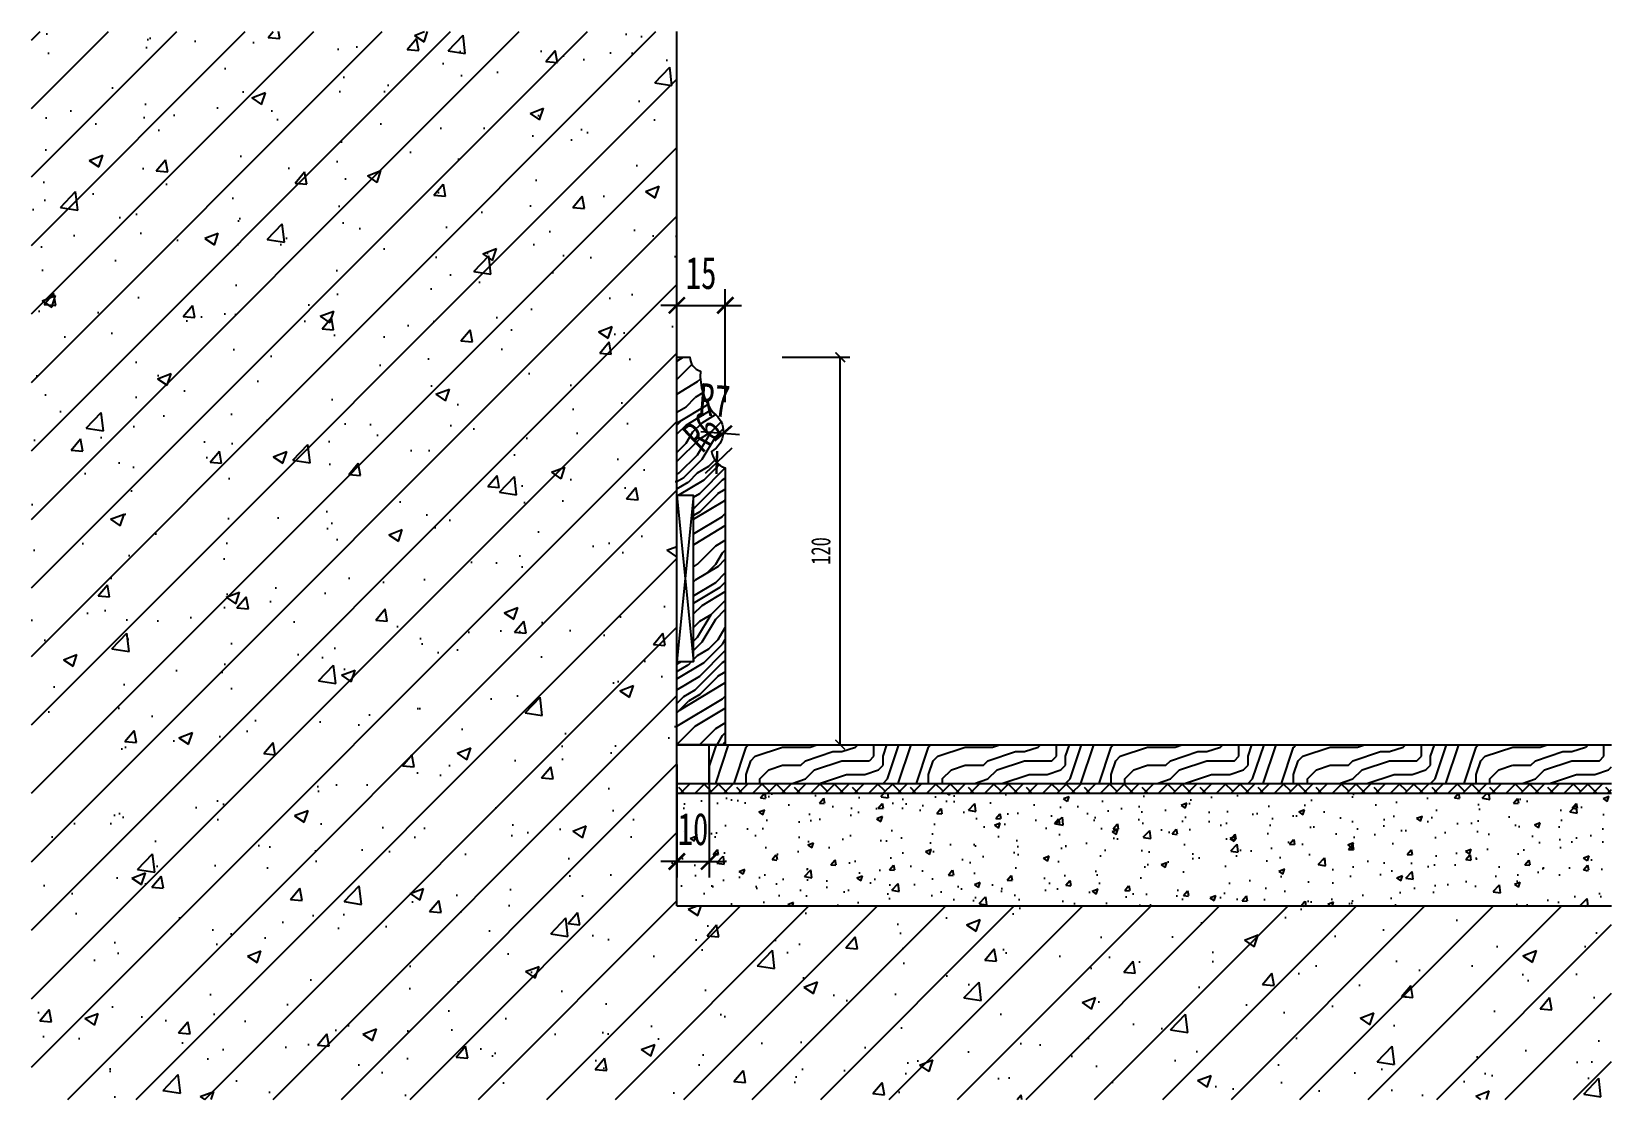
# Model space of a CAD drawing. Header units: millimetres. Extents: x 161920 to 181521, y -136232 to -127655.
# Drawn here: x 172068.5 to 172558.2, y -130467.8 to -130137.1 of the extents above; entities that cross this region are included whole.
import ezdxf

# ---------------------------------------------------------------- set-up
doc = ezdxf.new("R2010")
doc.units = ezdxf.units.MM
doc.header["$LTSCALE"] = 10
doc.header["$PDMODE"] = 3
for name, color, linetype in [('0-bh(填充)', 251, 'Continuous'), ('4-Wide(立面宽线)', 4, 'Continuous'), ('I-DETL-6', 6, 'Continuous')]:
    doc.layers.add(name, color=color, linetype=linetype)
doc.styles.add('DIM', font='SimSun.ttf', dxfattribs={"width": 0.7})
doc.dimstyles.new('3', dxfattribs={"dimscale": 3, "dimtxt": 2, "dimasz": 1, "dimexe": 1, "dimexo": 1, "dimgap": 1, "dimtad": 1, "dimdec": 0, "dimzin": 0, "dimdsep": 46, "dimtxsty": 'DIM', "dimblk": 'ARCHTICK', "dimcen": 0, "dimclrd": 5, "dimclre": 5, "dimclrt": 35, "dimadec": 0, "dimazin": 0, "dimtfac": 0.5, "dimtdec": 0, "dimtix": 1, "dimtmove": 2, "dimatfit": 2, "dimldrblk": 'A', "dimfxl": 0, "dimtolj": 1, "dimtzin": 0, "dimlwd": -1, "dimlwe": -1, "dimarcsym": 0})
doc.dimstyles.new('5', dxfattribs={"dimscale": 5, "dimtxt": 2, "dimasz": 1, "dimexe": 1, "dimexo": 1, "dimgap": 1, "dimtad": 1, "dimdec": 0, "dimzin": 0, "dimdsep": 46, "dimtxsty": 'DIM', "dimblk": 'ARCHTICK', "dimcen": 0, "dimclrd": 5, "dimclre": 5, "dimclrt": 35, "dimadec": 0, "dimazin": 0, "dimtfac": 0.5, "dimtdec": 0, "dimtix": 1, "dimtmove": 2, "dimatfit": 2, "dimldrblk": 'A', "dimfxl": 0, "dimtolj": 1, "dimtzin": 0, "dimlwd": -1, "dimlwe": -1, "dimarcsym": 0})

# ---------------------------------------------------------------- blocks, each defined once
blk = doc.blocks.new('_ArchTick')
at = {"color": 0, "linetype": 'ByBlock', "const_width": 0.15}
blk.add_lwpolyline([(-0.5, -0.5), (0.5, 0.5)], dxfattribs=at)
blk = doc.blocks.new('*D31')
at = {"color": 5, "ltscale": 0.15}
for p, q in [((172301.17, -130237.95), (172322.17, -130237.95)), ((172319.17, -130357.96), (172319.17, -130237.95)), ((172301.17, -130357.96), (172322.17, -130357.96))]:
    blk.add_line(p, q, dxfattribs=at)
at = {"layer": 'Defpoints', "color": 0, "ltscale": 0.15}
for p in [(172268.52, -130237.95), (172319.17, -130237.95), (172268.52, -130357.96)]:
    blk.add_point(p, dxfattribs=at)
at = {"color": 5, "ltscale": 0.15, "xscale": 3, "yscale": 3, "zscale": 3}
for p, rotation in [((172319.17, -130237.95), 90), ((172319.17, -130357.96), 270)]:
    blk.add_blockref('_ArchTick', p, dxfattribs=dict(at, rotation=rotation))
at = {"color": 35, "ltscale": 0.15, "insert": (172313.17, -130297.96), "char_height": 6, "attachment_point": 5, "rotation": 90, "style": 'DIM'}
blk.add_mtext('\\A1;120', dxfattribs=at)
blk = doc.blocks.new('A')
for p, q in [((-1.435, 1.148), (-1.09, 1.437)), ((-1.435, 1.148), (-0.369, 0)), ((-1.09, 1.437), (0, 0)), ((-0.369, 0), (-2.127, 0)), ((-1.435, -1.148), (-0.369, 0)), ((-1.09, -1.437), (0, 0)), ((-1.435, -1.148), (-1.09, -1.437))]:
    blk.add_line(p, q)
for points in [[(-1.435, 1.148), (-1.09, 1.437), (-0.369, 0), (0, 0)], [(-1.435, -1.148), (-1.09, -1.437), (-0.369, 0), (0, 0)]]:
    blk.add_solid(points)
blk = doc.blocks.new('*D80')
at = {"layer": '4-Wide(立面宽线)', "color": 5, "ltscale": 0.15}
for p, q in [((172268.52, -130251.88), (172268.52, -130216.88)), ((172283.52, -130251.88), (172283.52, -130216.88)), ((172268.52, -130221.88), (172263.52, -130221.88)), ((172268.52, -130221.88), (172283.52, -130221.88)), ((172283.52, -130221.88), (172288.52, -130221.88))]:
    blk.add_line(p, q, dxfattribs=at)
at = {"layer": 'Defpoints', "color": 0, "ltscale": 0.15}
for p in [(172283.52, -130221.88), (172268.52, -130275.97), (172283.52, -130275.97)]:
    blk.add_point(p, dxfattribs=at)
at = {"layer": '4-Wide(立面宽线)', "color": 5, "ltscale": 0.15, "xscale": 5, "yscale": 5, "zscale": 5}
blk.add_blockref('_ArchTick', (172268.52, -130221.88), dxfattribs=at)
at = {"layer": '4-Wide(立面宽线)', "color": 5, "ltscale": 0.15, "xscale": 5, "yscale": 5, "zscale": 5, "rotation": 180}
blk.add_blockref('_ArchTick', (172283.52, -130221.88), dxfattribs=at)
at = {"layer": '4-Wide(立面宽线)', "color": 35, "ltscale": 0.15, "insert": (172276.02, -130211.88), "char_height": 10, "attachment_point": 5, "style": 'DIM'}
blk.add_mtext('\\A1;15', dxfattribs=at)
blk = doc.blocks.new('*D81')
at = {"layer": '4-Wide(立面宽线)', "color": 5, "ltscale": 0.15}
for p, q in [((172275.98, -130260.95), (172282.91, -130261.47)), ((172282.91, -130261.47), (172287.9, -130261.84))]:
    blk.add_line(p, q, dxfattribs=at)
at = {"layer": 'Defpoints', "color": 0, "ltscale": 0.15}
for p in [(172275.98, -130260.95), (172282.91, -130261.47)]:
    blk.add_point(p, dxfattribs=at)
at = {"layer": '4-Wide(立面宽线)', "color": 5, "ltscale": 0.15, "xscale": 5, "yscale": 5, "zscale": 5, "rotation": 175.7236322690194}
blk.add_blockref('_ArchTick', (172282.91, -130261.47), dxfattribs=at)
at = {"layer": '4-Wide(立面宽线)', "color": 35, "ltscale": 0.15, "insert": (172280.19, -130251.24), "char_height": 10, "attachment_point": 5, "rotation": 355.7236, "style": 'DIM'}
blk.add_mtext('\\A1;R7', dxfattribs=at)
blk = doc.blocks.new('*D82')
at = {"layer": '4-Wide(立面宽线)', "color": 5, "ltscale": 0.15}
for p, q in [((172285.59, -130266.15), (172280.9, -130270.55)), ((172280.9, -130270.55), (172277.25, -130273.97))]:
    blk.add_line(p, q, dxfattribs=at)
at = {"layer": 'Defpoints', "color": 0, "ltscale": 0.15}
for p in [(172285.59, -130266.15), (172280.9, -130270.55)]:
    blk.add_point(p, dxfattribs=at)
at = {"layer": '4-Wide(立面宽线)', "color": 5, "ltscale": 0.15, "xscale": 5, "yscale": 5, "zscale": 5, "rotation": 43.10299828416689}
blk.add_blockref('_ArchTick', (172280.9, -130270.55), dxfattribs=at)
at = {"layer": '4-Wide(立面宽线)', "color": 35, "ltscale": 0.15, "insert": (172276.41, -130261.05), "char_height": 10, "attachment_point": 5, "rotation": 43.103, "style": 'DIM'}
blk.add_mtext('\\A1;R6', dxfattribs=at)
blk = doc.blocks.new('*D83')
at = {"layer": '4-Wide(立面宽线)', "color": 5, "ltscale": 0.15}
for p, q in [((172268.52, -130364.14), (172268.52, -130399.14)), ((172278.52, -130364.14), (172278.52, -130399.14)), ((172268.52, -130394.14), (172263.52, -130394.14)), ((172268.52, -130394.14), (172278.52, -130394.14)), ((172278.52, -130394.14), (172283.52, -130394.14))]:
    blk.add_line(p, q, dxfattribs=at)
at = {"layer": 'Defpoints', "color": 0, "ltscale": 0.15}
for p in [(172268.52, -130357.96), (172278.52, -130357.96), (172278.52, -130394.14)]:
    blk.add_point(p, dxfattribs=at)
at = {"layer": '4-Wide(立面宽线)', "color": 5, "ltscale": 0.15, "xscale": 5, "yscale": 5, "zscale": 5}
blk.add_blockref('_ArchTick', (172268.52, -130394.14), dxfattribs=at)
at = {"layer": '4-Wide(立面宽线)', "color": 5, "ltscale": 0.15, "xscale": 5, "yscale": 5, "zscale": 5, "rotation": 180}
blk.add_blockref('_ArchTick', (172278.52, -130394.14), dxfattribs=at)
at = {"layer": '4-Wide(立面宽线)', "color": 35, "ltscale": 0.15, "insert": (172273.52, -130384.14), "char_height": 10, "attachment_point": 5, "style": 'DIM'}
blk.add_mtext('\\A1;10', dxfattribs=at)

msp = doc.modelspace()

# ---------------------------------------------------------------- hatches: boundary and pattern name
at = {"ltscale": 0.15}
h = msp.add_hatch(dxfattribs=at)
h.set_pattern_fill('FB木纹中SC300', color=251, scale=10, angle=45, style=0, pattern_type=2)
h.set_pattern_definition([(45, (172268.516, -130357.955), (-28.284, 28.284), [8, -12, 4, -16]), (45, (172287.61, -130337.45), (-28.284, 28.284), [8, -32]), (45, (172283.365, -130338.863), (-28.284, 28.284), [4, -36]), (45, (172267.102, -130353.713), (-28.284, 28.284), [2, -28, 2, -8]), (45, (172275.587, -130342.4), (-28.284, 28.284), [8, -12, 2, -18]), (45, (172267.81, -130348.763), (-28.284, 28.284), [6, -34]), (45, (172274.173, -130340.985), (-28.284, 28.284), [12, -28]), (45, (172264.98, -130348.763), (-28.284, 28.284), [8, -32]), (45, (172275.587, -130336.742), (-28.284, 28.284), [20, -20]), (45, (172265.688, -130343.813), (-28.284, 28.284), [4, -12, 8, -16]), (45, (172284.78, -130323.307), (-28.284, 28.284), [8, -32]), (45, (172278.416, -130328.257), (-28.284, 28.284), [4, -36]), (45, (172272.05, -130333.207), (-28.284, 28.284), [4, -36]), (45, (172257.203, -130346.64), (-28.284, 28.284), [8, -32]), (45, (172270.638, -130331.792), (-28.284, 28.284), [8, -32]), (45, (172269.223, -130330.38), (-28.284, 28.284), [8, -8, 8, -16]), (45, (172262.152, -130334.62), (-28.284, 28.284), [4, -20, 8, -8]), (45, (172267.102, -130328.257), (-28.284, 28.284), [12, -28]), (45, (172265.688, -130326.843), (-28.284, 28.284), [8, -32]), (45, (172253.667, -130337.45), (-28.284, 28.284), [12, -16, 4, -8]), (45, (172252.253, -130336.035), (-28.284, 28.284), [20, -20]), (45, (172268.516, -130318.357), (-28.284, 28.284), [4, -36]), (45, (172259.324, -130326.136), (-28.284, 28.284), [8, -32]), (45, (172252.96, -130331.085), (-28.284, 28.284), [4, -16, 4, -16]), (45, (172249.424, -130333.207), (-28.284, 28.284), [4, -12, 8, -16]), (45, (172254.374, -130326.843), (-28.284, 28.284), [4, -20, 4, -12]), (45, (172259.324, -130320.48), (-28.284, 28.284), [12, -28]), (45, (172246.596, -130330.38), (-28.284, 28.284), [8, -32]), (45, (172260.03, -130315.53), (-28.284, 28.284), [4, -36]), (45, (172264.98, -130309.165), (-28.284, 28.284), [4, -36]), (59.036, (172286.194, -130336.035), (28.2843, 28.2843), [4.12, -160.804]), (59.036, (172282.658, -130326.843), (28.2843, 28.2843), [4.12, -160.804]), (59.036, (172262.859, -130312.701), (28.2843, 28.2843), [4.12, -160.804]), (59.036, (172264.981, -130331.792), (28.2843, 28.2843), [4.12, -160.804]), (59.036, (172266.395, -130321.893), (28.2843, 28.2843), [4.12, -160.804]), (59.036, (172271.345, -130321.186), (28.2843, 28.2843), [4.12, -160.804]), (59.036, (172252.253, -130330.378), (28.2843, 28.2843), [4.12, -160.804]), (59.036, (172264.981, -130320.479), (28.2843, 28.2843), [4.12, -160.804]), (59.036, (172281.244, -130325.428), (28.2843, 28.2843), [8.24, -156.684]), (59.036, (172276.294, -130326.136), (28.2843, 28.2843), [8.24, -156.684]), (59.036, (172274.88, -130324.721), (28.2843, 28.2843), [8.24, -156.684]), (210.964, (172275.587, -130342.399), (-28.2843, -28.2843), [4.12, -8.24, 4.12, -148.4442]), (210.964, (172265.688, -130343.813), (-28.2843, -28.2843), [4.12, -160.804]), (210.964, (172252.96, -130331.085), (-28.2843, -28.2843), [8.24, -156.684]), (239.036, (172287.608, -130337.449), (-28.2843, -28.2843), [4.12, -160.804]), (30.964, (172293.265, -130331.792), (28.2843, 28.2843), [4.12, -160.804]), (30.964, (172274.88, -130330.378), (28.2843, 28.2843), [4.12, -160.804]), (30.964, (172275.587, -130319.772), (28.2843, 28.2843), [4.12, -160.804]), (30.964, (172262.152, -130328.964), (28.2843, 28.2843), [4.12, -160.804]), (30.964, (172255.788, -130328.257), (28.2843, 28.2843), [4.12, -160.804]), (30.964, (172257.2025, -130324.014), (28.2843, 28.2843), [4.12, -160.804]), (30.964, (172262.152, -130328.964), (28.2843, 28.2843), [4.12, -160.804]), (30.964, (172266.395, -130316.236), (28.2843, 28.2843), [16.48, -148.444]), (30.964, (172268.516, -130352.2985), (28.2843, 28.2843), [16.48, -148.444]), (30.964, (172269.223, -130347.349), (28.2843, 28.2843), [16.48, -148.444]), (30.964, (172270.638, -130343.106), (28.2843, 28.2843), [4.12, -8.24, 8.24, -144.3242]), (30.964, (172268.516, -130340.985), (28.2843, 28.2843), [8.24, -8.24, 8.24, -140.2042]), (30.964, (172262.859, -130340.985), (28.2843, 28.2843), [16.48, -148.444]), (30.964, (172257.91, -130341.692), (28.2843, 28.2843), [16.48, -148.444]), (30.964, (172256.495, -130340.278), (28.2843, 28.2843), [16.48, -148.444]), (30.964, (172267.809, -130311.993), (28.2843, 28.2843), [4.12, -160.804]), (30.964, (172267.809, -130306.337), (28.2843, 28.2843), [8.24, -156.684]), (30.964, (172252.253, -130324.721), (28.2843, 28.2843), [8.24, -156.684]), (30.964, (172274.173, -130352.2985), (28.2843, 28.2843), [16.48, -148.444]), (30.964, (172271.345, -130315.529), (28.2843, 28.2843), [12.36, -152.564]), (30.964, (172276.294, -130314.822), (28.2843, 28.2843), [24.72, -140.204])])
h.paths.add_polyline_path([(172283.52, -130272.24, -0.28067), (172279.23, -130267.1, 0.565024), (172279.89, -130255.2, -0.185483), (172275.8, -130242.24, -0.313311), (172272.52, -130237.96), (172268.52, -130237.96), (172268.52, -130280.81), (172273.66, -130280.81), (172273.66, -130332.24), (172268.52, -130332.24), (172268.52, -130357.96), (172283.52, -130357.96)])
at = {"layer": '0-bh(填充)'}
h = msp.add_hatch(dxfattribs=at)
h.set_pattern_fill('AN钢筋混凝土SC10', color=249, scale=6, style=0, pattern_type=2)
h.set_pattern_definition([(45, (169822.749, -137306.908), (-10.606602, 10.606602), []), (50, (169822.75, -137306.908), (43.03561, -3.76513), [4.5, -49.5]), (355, (169822.75, -137306.91), (-8.32508, 45.13153), [3.6, -39.6]), (100.4514, (169826.335, -137307.22), (34.71056, 41.36637), [3.8244, -42.06853]), (46.1842, (169822.75, -137294.91), (64.03446, -9.93114), [6.75, -74.25]), (96.6356, (169828.085, -137295.736), (56.07976, 58.44707), [5.7366, -63.1028]), (351.1842, (169822.75, -137294.91), (56.0797, 58.4471), [5.4, -59.4]), (21, (169828.75, -137297.908), (35.81442, -24.15713), [4.5, -49.5]), (326, (169828.75, -137297.91), (14.59892, 43.509), [3.6, -39.6]), (71.4514, (169831.734, -137299.92), (50.41336, 19.35183), [3.8244, -42.06853]), (37.5, (169822.749, -137306.908), (0.72959, 19.97363), [0, -39.12, 0, -40.2, 0, -39.75]), (7.5, (169822.75, -137306.908), (15.78417, 23.6647), [0, -22.92, 0, -38.22, 0, -15.15]), (327.5, (169809.369, -137306.908), (32.029346, -1.353292), [0, -15, 0, -46.8, 0, -62.1]), (317.5, (169803.37, -137306.908), (34.99117, 6.0063), [0, -19.5, 0, -31.08, 0, -44.1])])
h.paths.add_polyline_path([(172068.52, -130407.84), (172068.52, -130467.84), (172558.18, -130467.84), (172558.18, -130407.84), (172268.52, -130407.84), (172268.52, -130137.07), (172068.52, -130137.07)])
at = {"layer": '0-bh(填充)', "ltscale": 10}
h = msp.add_hatch(dxfattribs=at)
h.set_pattern_fill('FC木纹浅SC300', color=250, scale=10, angle=45, style=0)
h.set_pattern_definition([(45, (160182.88, -127438.357), (4e-15, 56.56854), [2, -38]), (45, (160160.25, -127455.327), (4e-15, 56.56854), [4, -36]), (45, (160177.222, -127435.53), (4e-15, 56.56854), [2, -38]), (45, (160157.423, -127449.67), (4e-15, 56.56854), [2, -38]), (45, (160172.98, -127431.286), (4e-15, 56.56854), [2, -38]), (45, (160156.01, -127445.428), (4e-15, 56.56854), [2, -38]), (45, (160170.15, -127428.457), (4e-15, 56.56854), [2, -38]), (45, (160151.766, -127441.185), (4e-15, 56.56854), [2, -22, 2, -14]), (45, (160148.938, -127438.357), (4e-15, 56.56854), [4, -20, 2, -14]), (45, (160143.28, -127435.53), (4e-15, 56.56854), [2, -6, 2, -16, 2, -12]), (45, (160139.04, -127434.114), (4e-15, 56.56854), [2, -8, 4, -26]), (45, (160156.01, -127414.315), (4e-15, 56.56854), [2, -38]), (45, (160136.21, -127431.286), (4e-15, 56.56854), [2, -10, 2, -26]), (90, (160160.251, -127460.984), (-28.28427, 28.28427), [5.65684, -50.9117]), (90, (160184.293, -127436.942), (-28.28427, 28.28427), [11.31371, -45.25483]), (90, (160170.15, -127422.8), (-28.28427, 28.28427), [2.8284, -53.74014]), (90, (160143.28, -127444.013), (-28.28427, 28.28427), [8.48528, -48.08326]), (90, (160167.323, -127419.972), (-28.28427, 28.28427), [14.14214, -42.42641]), (90, (160163.08, -127415.73), (-28.28427, 28.28427), [8.48528, -48.08326]), (0, (160154.595, -127418.558), (28.28427, 28.28427), [2.8284, -53.74014]), (0, (160167.323, -127451.085), (28.28427, 28.28427), [5.65684, -50.9117]), (0, (160157.423, -127438.357), (28.28427, 28.28427), [5.65684, -50.9117]), (0, (160171.565, -127435.528), (28.28427, 28.28427), [5.65684, -50.9117]), (0, (160158.837, -127425.63), (28.28427, 28.28427), [5.65684, -50.9117]), (0, (160157.423, -127421.386), (28.28427, 28.28427), [8.48528, -48.08326]), (0, (160167.323, -127445.428), (28.28427, 28.28427), [8.48528, -48.08326]), (0, (160170.15, -127439.77), (28.28427, 28.28427), [8.48528, -48.08326]), (0, (160156.01, -127434.114), (28.28427, 28.28427), [8.48528, -48.08326]), (0, (160157.423, -127429.87), (28.28427, 28.28427), [8.48528, -48.08326]), (71.56505, (160156.009, -127453.913), (28.28427, 28.284271), [4.47214, -84.97058]), (71.56505, (160178.636, -127434.114), (28.28427, 28.284271), [17.88854, -71.55418]), (71.56505, (160174.394, -127429.871), (28.28427, 28.284271), [17.88854, -71.55418]), (71.56505, (160171.565, -127427.043), (28.28427, 28.284271), [17.88856, -26.8, 8.9444, -35.80976]), (71.56505, (160170.151, -127419.972), (28.28427, 28.284271), [4.47214, -84.97058]), (71.56505, (160134.796, -127435.528), (28.28427, 28.284271), [4.47214, -84.97058]), (71.56505, (160157.423, -127412.9), (28.28427, 28.284271), [8.94427, -80.49845]), (18.43495, (160175.808, -127445.428), (28.284271, 28.28427), [8.94427, -80.49845]), (18.43495, (160158.837, -127448.256), (28.284271, 28.28427), [8.94427, -80.49845]), (18.43495, (160163.08, -127452.499), (28.284271, 28.28427), [4.47214, -84.97045]), (18.43495, (160157.423, -127444.013), (28.284271, 28.28427), [13.41641, -76.02631]), (18.43495, (160163.08, -127438.357), (28.284271, 28.28427), [8.94427, -80.49845]), (18.43495, (160164.494, -127434.114), (28.284271, 28.28427), [8.94427, -80.49845]), (18.43495, (160153.18, -127439.77), (28.284271, 28.28427), [4.47214, -84.97045]), (18.43495, (160151.766, -127435.528), (28.284271, 28.28427), [4.47214, -84.97045]), (18.43495, (160157.423, -127418.558), (28.284271, 28.28427), [4.47214, -84.97045]), (18.43495, (160165.908, -127429.871), (28.284271, 28.28427), [4.47214, -84.97045]), (18.43495, (160144.695, -127434.114), (28.284271, 28.28427), [13.41641, -76.02631]), (18.43495, (160140.452, -127432.7), (28.284271, 28.28427), [8.94427, -80.49845]), (18.43495, (160164.494, -127425.629), (28.284271, 28.28427), [4.472, -40.248, 4.472, -40.25072]), (18.43495, (160150.352, -127428.457), (28.284271, 28.28427), [8.94427, -80.49845]), (18.43495, (160148.938, -127424.214), (28.284271, 28.28427), [8.94427, -80.49845]), (18.43495, (160137.624, -127429.871), (28.284271, 28.28427), [8.94427, -80.49845]), (18.43495, (160146.11, -127421.386), (28.284271, 28.28427), [8.94427, -80.49845])])
h.paths.add_polyline_path([(172278.52, -130357.96), (172278.52, -130369.96), (172558.18, -130369.96), (172558.18, -130357.96)])
at = {"layer": '0-bh(填充)'}
h = msp.add_hatch(dxfattribs=at)
h.set_pattern_fill('ANSI38', color=250, style=0)
h.set_pattern_definition([(45, (148164.9628, -213944.9032), (-2.24506403, 2.24506403), []), (135, (148164.9628, -213944.9032), (-6.73519209, 2.24506403), [7.9375, -4.7625])])
h.paths.add_polyline_path([(172558.18, -130372.96), (172558.18, -130369.96), (172268.52, -130369.96), (172268.52, -130372.96), (172411.84, -130372.96)])
h = msp.add_hatch(dxfattribs=at)
h.set_pattern_fill('AR-CONC', color=250, scale=0.1, style=0)
h.set_pattern_definition([(50, (148164.963, -213922.903), (18.218467, -1.5939086), [1.905, -20.955]), (355, (148164.963, -213922.903), (-3.524342, 19.1056845), [1.524, -16.7640584]), (100.451445, (148166.481, -213923.036), (14.6941247, 17.5117752), [1.619001, -17.8090245]), (46.1842, (148164.963, -213917.823), (27.107904, -4.204233), [2.8575, -31.4325]), (96.635558, (148167.222, -213918.174), (23.7404134, 24.7426125), [2.428502, -26.713561]), (351.18415, (148164.963, -213917.823), (23.740413, 24.7426125), [2.285997, -25.145973]), (21, (148167.503, -213919.093), (15.161439, -10.2265198), [1.905, -20.955]), (326, (148167.503, -213919.093), (6.180203, 18.4187966), [1.524, -16.764]), (71.451445, (148168.766, -213919.945), (21.341642, 8.192277), [1.619001, -17.8089938]), (37.5, (148164.963, -213922.903), (0.30886033, 8.4555039), [0, -16.5608, 0, -17.018, 0, -16.8275]), (7.5, (148164.963, -213922.903), (6.68196625, 10.0180575), [0, -9.7028, 0, -16.1798, 0, -6.4135]), (327.5, (148159.2986, -213922.903), (13.5590595, -0.5728744), [0, -6.35, 0, -19.812, 0, -26.289]), (317.5, (148156.759, -213922.903), (14.8129181, 2.5426491), [0, -8.255, 0, -13.1572, 0, -18.669])])
h.paths.add_polyline_path([(172558.18, -130407.96), (172558.18, -130372.96), (172268.52, -130372.96), (172268.52, -130407.96)])

# ---------------------------------------------------------------- linework, layer by layer
at = {"layer": '4-Wide(立面宽线)', "color": 4}
for p, q in [((172268.52, -130357.96), (172558.18, -130357.96)), ((172278.52, -130369.96), (172278.52, -130357.96)), ((172268.52, -130369.96), (172558.18, -130369.96)), ((172268.52, -130372.96), (172558.18, -130372.96))]:
    msp.add_line(p, q, dxfattribs=at)
msp.add_lwpolyline([(172268.52, -130237.96), (172272.52, -130237.96, 0.313311), (172275.8, -130242.24, 0.185483), (172279.89, -130255.2, -0.565024), (172279.23, -130267.1, 0.28067), (172283.52, -130272.24), (172283.52, -130357.96), (172268.52, -130357.96), (172268.52, -130332.24), (172273.66, -130332.24), (172273.66, -130280.81), (172268.52, -130280.81)], format="xyb", close=True, dxfattribs=at)
at = {"layer": '4-Wide(立面宽线)', "color": 251, "ltscale": 0.15}
for points in [[(172273.66, -130280.81), (172268.52, -130332.24)], [(172268.52, -130280.81), (172273.66, -130332.24)]]:
    msp.add_lwpolyline(points, dxfattribs=at)
at = {"layer": 'I-DETL-6'}
for q in [(172268.52, -130137.07), (172558.18, -130407.84)]:
    msp.add_line((172268.52, -130407.84), q, dxfattribs=at)

# ---------------------------------------------------------------- dimensions: what is measured, and where the dimension line sits
at = {"color": 1, "ltscale": 0.15}
dim = msp.add_linear_dim(base=(172319.17, -130237.95), p1=(172268.52, -130357.96), p2=(172268.52, -130237.95), angle=90, dimstyle='3', dxfattribs=at)
dim.commit()
dim.dimension.update_dxf_attribs({"geometry": '*D31', "text_midpoint": (172313.17, -130297.96)})
at = {"layer": '4-Wide(立面宽线)', "color": 1, "ltscale": 0.15}
dim = msp.add_linear_dim(base=(172283.52, -130221.88), p1=(172268.52, -130275.97), p2=(172283.52, -130275.97), dimstyle='5', dxfattribs=at)
dim.commit()
dim.dimension.update_dxf_attribs({"geometry": '*D80', "text_midpoint": (172276.02, -130211.88)})
for center, mpoint, picture, middle in [((172275.98, -130260.95), (172282.91, -130261.47), '*D81', (172280.19, -130251.24)), ((172285.59, -130266.15), (172280.9, -130270.55), '*D82', (172276.41, -130261.05))]:
    dim = msp.add_radius_dim(center=center, mpoint=mpoint, dimstyle='5', dxfattribs=at)
    dim.commit()
    dim.dimension.update_dxf_attribs({"geometry": picture, "text_midpoint": middle})
at = {"layer": '4-Wide(立面宽线)', "color": 251, "ltscale": 0.15}
dim = msp.add_linear_dim(base=(172278.52, -130394.14), p1=(172268.52, -130357.96), p2=(172278.52, -130357.96), dimstyle='5', dxfattribs=at)
dim.commit()
dim.dimension.update_dxf_attribs({"geometry": '*D83', "text_midpoint": (172273.52, -130384.14)})

doc.saveas('drawing.dxf')
